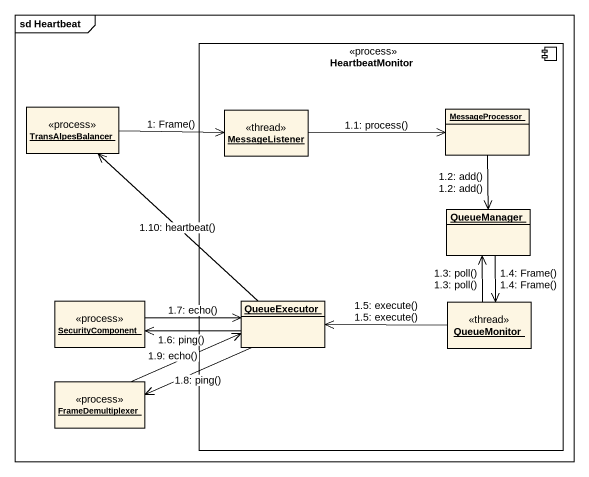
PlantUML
@startuml
mainframe sd Heartbeat
hide circle
hide empty members
component HeartbeatMonitor <<process>> {
  object MessageListener <<thread>>
  object MessageProcessor
  object QueueManager
  object QueueExecutor
  object QueueMonitor <<thread>>
}
object TransAlpesBalancer <<process>>
object SecurityComponent <<process>>
object FrameDemultiplexer <<process>>
TransAlpesBalancer -right-> MessageListener : 1: Frame()
MessageListener -right-> MessageProcessor : 1.1: process()
MessageProcessor --> QueueManager : 1.2: add()\n1.2: add()
QueueMonitor -up-> QueueManager : 1.3: poll()\n1.3: poll()
QueueManager --> QueueMonitor : 1.4: Frame()\n1.4: Frame()
QueueMonitor -left-> QueueExecutor : 1.5: execute()\n1.5: execute()
QueueExecutor -left-> SecurityComponent : 1.6: ping()
SecurityComponent -right-> QueueExecutor : 1.7: echo()
QueueExecutor -left-> FrameDemultiplexer : 1.8: ping()
FrameDemultiplexer -right-> QueueExecutor : 1.9: echo()
QueueExecutor -up-> TransAlpesBalancer : 1.10: heartbeat()
@enduml
